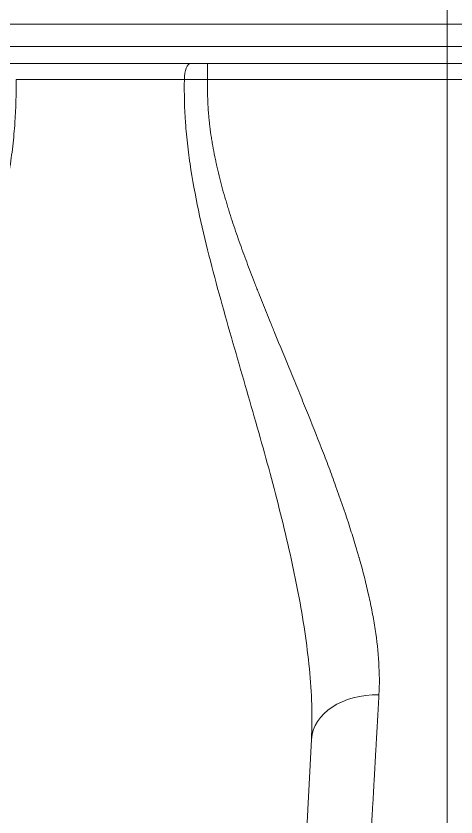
# Model space of a CAD drawing. Header units: millimetres. Extents: x 4664 to 8864, y -38 to 2932.
# Drawn here: x 5429.4 to 5497.4, y 1048.6 to 1172.4 of the extents above; entities that cross this region are included whole.
import ezdxf

# ---------------------------------------------------------------- set-up
doc = ezdxf.new("R2010")
doc.units = ezdxf.units.MM

msp = doc.modelspace()

# ---------------------------------------------------------------- linework, layer by layer
at = {"lineweight": 5}
for p, q in [((5496.08, 1311.77), (5496.08, 1027.9)), ((5563.99, 1171.16), (5103.19, 1171.16)), ((5103.19, 1167.68), (5563.99, 1167.68)), ((5559.55, 1165.07), (5107.64, 1165.07)), ((5459.03, 1165.07), (5459.03, 1162.58)), ((5455.46, 1162.59), (5429.44, 1162.59)), ((5496.08, 1162.58), (5459.03, 1162.58)), ((5473.8, 1035.98), (5475.09, 1060.61))]:
    msp.add_line(p, q, dxfattribs=at)
for centre, major_axis, ratio, start_param, end_param in [((5456.35, 1162.45), (0, -2.61), 0.34254, 3.141593, 4.660029), ((5485.52, 1060.06), (10.43, -0.55), 0.71063, 1.608022, 3.141593)]:
    msp.add_ellipse(centre, major_axis=major_axis, ratio=ratio, start_param=start_param, end_param=end_param, dxfattribs=at)
for points, knots in [([(5409.81, 1060.61), (5409.63, 1064.13), (5409.77, 1067.77), (5410.49, 1075.31), (5411.09, 1079.21), (5412.62, 1087.26), (5413.55, 1091.34), (5415.61, 1099.61), (5416.75, 1103.8), (5419.16, 1112.32), (5420.43, 1116.65), (5422.34, 1123.29), (5422.98, 1125.52), (5424.23, 1130.02), (5424.84, 1132.29), (5426.02, 1136.86), (5426.58, 1139.17), (5427.59, 1143.86), (5428.05, 1146.23), (5428.62, 1149.85), (5428.79, 1151.08), (5429.07, 1153.52), (5429.19, 1154.74), (5429.43, 1158.17), (5429.48, 1160.38), (5429.44, 1162.59)], [0, 0, 0, 0, 0.125789, 0.125789, 0.251578, 0.251578, 0.377366, 0.377366, 0.503155, 0.503155, 0.628944, 0.628944, 0.691838, 0.691838, 0.754733, 0.754733, 0.817627, 0.817627, 0.880522, 0.880522, 0.911969, 0.911969, 0.943416, 0.943416, 1, 1, 1, 1]), ([(5455.46, 1162.59), (5455.41, 1160.38), (5455.47, 1158.17), (5455.71, 1154.74), (5455.83, 1153.52), (5456.11, 1151.08), (5456.28, 1149.85), (5456.85, 1146.23), (5457.31, 1143.86), (5458.32, 1139.17), (5458.88, 1136.86), (5460.05, 1132.29), (5460.67, 1130.02), (5461.92, 1125.52), (5462.56, 1123.29), (5464.47, 1116.65), (5465.74, 1112.32), (5468.15, 1103.8), (5469.28, 1099.61), (5471.35, 1091.34), (5472.27, 1087.26), (5473.81, 1079.21), (5474.4, 1075.31), (5475.13, 1067.77), (5475.27, 1064.13), (5475.09, 1060.61)], [0, 0, 0, 0, 0.056584, 0.056584, 0.088031, 0.088031, 0.119478, 0.119478, 0.182373, 0.182373, 0.245267, 0.245267, 0.308162, 0.308162, 0.371056, 0.371056, 0.496845, 0.496845, 0.622634, 0.622634, 0.748422, 0.748422, 0.874211, 0.874211, 1, 1, 1, 1]), ([(5459.03, 1162.58), (5459.03, 1162.58), (5459.01, 1162.58), (5458.99, 1162.58), (5458.97, 1162.58), (5458.94, 1162.58), (5458.92, 1162.58), (5458.9, 1162.58), (5458.88, 1162.58), (5458.85, 1162.58), (5458.83, 1162.58), (5458.81, 1162.58), (5458.79, 1162.58), (5458.76, 1162.58), (5458.74, 1162.58), (5458.72, 1162.58), (5458.7, 1162.58), (5458.67, 1162.58), (5458.65, 1162.58), (5458.63, 1162.58), (5458.61, 1162.58), (5458.58, 1162.58), (5458.56, 1162.58), (5458.54, 1162.58), (5458.52, 1162.58), (5458.49, 1162.58), (5458.47, 1162.58), (5458.45, 1162.58), (5458.43, 1162.58), (5458.4, 1162.58), (5458.38, 1162.58), (5458.36, 1162.58), (5458.34, 1162.58), (5458.31, 1162.58), (5458.29, 1162.58), (5458.27, 1162.58), (5458.25, 1162.58), (5458.22, 1162.58), (5458.2, 1162.58), (5458.18, 1162.58), (5458.16, 1162.58), (5458.13, 1162.58), (5458.11, 1162.58), (5458.09, 1162.58), (5458.07, 1162.58), (5458.04, 1162.58), (5458.02, 1162.58), (5458, 1162.58), (5457.98, 1162.58), (5457.95, 1162.58), (5457.93, 1162.58), (5457.91, 1162.58), (5457.89, 1162.58), (5457.86, 1162.58), (5457.84, 1162.58), (5457.82, 1162.58), (5457.8, 1162.58), (5457.77, 1162.58), (5457.75, 1162.58), (5457.73, 1162.58), (5457.71, 1162.58), (5457.68, 1162.58), (5457.66, 1162.58), (5457.64, 1162.58), (5457.62, 1162.59), (5457.59, 1162.59), (5457.57, 1162.59), (5457.55, 1162.59), (5457.53, 1162.59), (5457.5, 1162.59), (5457.48, 1162.59), (5457.46, 1162.59), (5457.44, 1162.59), (5457.41, 1162.59), (5457.39, 1162.59), (5457.37, 1162.59), (5457.35, 1162.59), (5457.32, 1162.59), (5457.3, 1162.59), (5457.28, 1162.59), (5457.26, 1162.59), (5457.23, 1162.59), (5457.21, 1162.59), (5457.19, 1162.59), (5457.17, 1162.59), (5457.14, 1162.59), (5457.12, 1162.59), (5457.1, 1162.59), (5457.08, 1162.59), (5457.06, 1162.59), (5457.03, 1162.59), (5457.01, 1162.59), (5456.99, 1162.59), (5456.97, 1162.59), (5456.94, 1162.59), (5456.92, 1162.59), (5456.9, 1162.59), (5456.88, 1162.59), (5456.85, 1162.59), (5456.83, 1162.59), (5456.81, 1162.59), (5456.79, 1162.59), (5456.77, 1162.59), (5456.74, 1162.59), (5456.72, 1162.59), (5456.7, 1162.59), (5456.68, 1162.59), (5456.66, 1162.59), (5456.63, 1162.59), (5456.61, 1162.59), (5456.59, 1162.59), (5456.57, 1162.59), (5456.54, 1162.59), (5456.52, 1162.59), (5456.5, 1162.59), (5456.48, 1162.59), (5456.46, 1162.59), (5456.43, 1162.59), (5456.41, 1162.59), (5456.39, 1162.59), (5456.37, 1162.59), (5456.35, 1162.59), (5456.32, 1162.59), (5456.3, 1162.59), (5456.28, 1162.59), (5456.26, 1162.59), (5456.24, 1162.59), (5456.21, 1162.59), (5456.19, 1162.59), (5456.17, 1162.59), (5456.15, 1162.59), (5456.13, 1162.59), (5456.11, 1162.59), (5456.08, 1162.59), (5456.06, 1162.59), (5456.04, 1162.59), (5456.02, 1162.59), (5456, 1162.59), (5455.98, 1162.59), (5455.95, 1162.59), (5455.93, 1162.59), (5455.91, 1162.59), (5455.89, 1162.59), (5455.87, 1162.59), (5455.85, 1162.59), (5455.82, 1162.59), (5455.8, 1162.59), (5455.78, 1162.59), (5455.76, 1162.59), (5455.74, 1162.59), (5455.72, 1162.59), (5455.69, 1162.59), (5455.67, 1162.59), (5455.65, 1162.59), (5455.63, 1162.59), (5455.61, 1162.59), (5455.59, 1162.59), (5455.57, 1162.59), (5455.54, 1162.59), (5455.52, 1162.59), (5455.5, 1162.59), (5455.48, 1162.59), (5455.47, 1162.59), (5455.46, 1162.59)], [0, 0, 0, 0, 0.006154, 0.01231, 0.018467, 0.024626, 0.030786, 0.036947, 0.04311, 0.049274, 0.05544, 0.061607, 0.067775, 0.073945, 0.080116, 0.086288, 0.092461, 0.098636, 0.104812, 0.110989, 0.117168, 0.123348, 0.129528, 0.135711, 0.141894, 0.148078, 0.154264, 0.160451, 0.166639, 0.172827, 0.179017, 0.185209, 0.191401, 0.197594, 0.203788, 0.209984, 0.21618, 0.222377, 0.228575, 0.234775, 0.240975, 0.247176, 0.253378, 0.259581, 0.265785, 0.271989, 0.278195, 0.284401, 0.290608, 0.296816, 0.303025, 0.309235, 0.315445, 0.321656, 0.327868, 0.334081, 0.340294, 0.346509, 0.352723, 0.358939, 0.365155, 0.371372, 0.377589, 0.383807, 0.390026, 0.396245, 0.402464, 0.408685, 0.414906, 0.421127, 0.427349, 0.433571, 0.439794, 0.446018, 0.452241, 0.458466, 0.46469, 0.470915, 0.477141, 0.483367, 0.489593, 0.49582, 0.502047, 0.508274, 0.514501, 0.520729, 0.526957, 0.533186, 0.539414, 0.545643, 0.551872, 0.558102, 0.564331, 0.570561, 0.576791, 0.583021, 0.589251, 0.595481, 0.601712, 0.607942, 0.614173, 0.620403, 0.626634, 0.632865, 0.639095, 0.645326, 0.651557, 0.657787, 0.664018, 0.670248, 0.676479, 0.682709, 0.68894, 0.69517, 0.7014, 0.70763, 0.713859, 0.720089, 0.726318, 0.732547, 0.738776, 0.745005, 0.751234, 0.757462, 0.76369, 0.769917, 0.776145, 0.782372, 0.788598, 0.794825, 0.80105, 0.807276, 0.813501, 0.819726, 0.82595, 0.832174, 0.838398, 0.844621, 0.850843, 0.857065, 0.863287, 0.869507, 0.875728, 0.881948, 0.888167, 0.894386, 0.900604, 0.906821, 0.913038, 0.919254, 0.92547, 0.931685, 0.937899, 0.944112, 0.950325, 0.956537, 0.962749, 0.968959, 0.975169, 0.981378, 0.987586, 0.993793, 1, 1, 1, 1]), ([(5485.52, 1067.49), (5485.7, 1070.75), (5485.46, 1074.13), (5484.8, 1078.49), (5484.65, 1079.37), (5484.31, 1081.15), (5483.75, 1083.83), (5483.04, 1086.58), (5482.5, 1088.5), (5482.48, 1088.56), (5482.45, 1088.68), (5482.4, 1088.85), (5482.28, 1089.26), (5482.05, 1090.08), (5481.55, 1091.72), (5480.51, 1095.01), (5479.52, 1097.86), (5478.65, 1100.26), (5478.48, 1100.74), (5478.13, 1101.7), (5477.59, 1103.14), (5476.3, 1106.53), (5475.13, 1109.46), (5474.13, 1111.93), (5473.93, 1112.42), (5473.53, 1113.41), (5472.92, 1114.9), (5471.49, 1118.4), (5470.23, 1121.44), (5469.29, 1123.74), (5469.18, 1123.99), (5468.97, 1124.51), (5468.66, 1125.28), (5467.93, 1127.08), (5467.31, 1128.64), (5466.79, 1129.94), (5466.69, 1130.2), (5466.48, 1130.72), (5466.18, 1131.51), (5465.47, 1133.34), (5464.88, 1134.92), (5464.3, 1136.51), (5464.11, 1137.04), (5463.74, 1138.1), (5463.18, 1139.7), (5462.65, 1141.31), (5462.23, 1142.67), (5462.15, 1142.94), (5461.99, 1143.48), (5461.74, 1144.3), (5461.2, 1146.21), (5460.74, 1148.01), (5460.46, 1149.26), (5460.41, 1149.47), (5460.38, 1149.61), (5460.29, 1150.03), (5460.1, 1150.95), (5459.91, 1151.94), (5459.79, 1152.64), (5459.74, 1152.93), (5459.72, 1153.07), (5459.65, 1153.49), (5459.52, 1154.34), (5459.41, 1155.19), (5459.31, 1156.04), (5459.28, 1156.33), (5459.23, 1156.9), (5459.15, 1157.75), (5459.03, 1159.73), (5459.01, 1161.44), (5459.03, 1162.58)], [0, 0, 0, 0, 0.125, 0.125, 0.15625, 0.15625, 0.1875, 0.25, 0.25, 0.251953, 0.251953, 0.253906, 0.257812, 0.265625, 0.28125, 0.3125, 0.375, 0.375, 0.390625, 0.390625, 0.40625, 0.4375, 0.5, 0.5, 0.515625, 0.515625, 0.53125, 0.5625, 0.625, 0.625, 0.632812, 0.632812, 0.640625, 0.65625, 0.6875, 0.6875, 0.695312, 0.695312, 0.703125, 0.71875, 0.75, 0.75, 0.765625, 0.765625, 0.78125, 0.8125, 0.8125, 0.820312, 0.820312, 0.828125, 0.84375, 0.875, 0.878906, 0.878906, 0.880859, 0.882812, 0.890625, 0.90625, 0.910156, 0.910156, 0.914062, 0.914062, 0.921875, 0.9375, 0.9375, 0.945312, 0.945312, 0.953125, 0.96875, 1, 1, 1, 1]), ([(5528.79, 1162.51), (5528.5, 1162.51), (5528.17, 1162.51), (5527.46, 1162.52), (5527.07, 1162.52), (5526.24, 1162.53), (5525.79, 1162.53), (5524.83, 1162.53), (5524.32, 1162.54), (5523.25, 1162.54), (5522.69, 1162.54), (5521.5, 1162.55), (5520.88, 1162.55), (5519.59, 1162.55), (5518.91, 1162.55), (5517.87, 1162.56), (5517.51, 1162.56), (5516.97, 1162.56), (5516.7, 1162.56), (5516.38, 1162.56), (5516.21, 1162.56), (5516.13, 1162.56), (5516.09, 1162.56), (5516.07, 1162.56), (5516.06, 1162.56), (5516.06, 1162.56), (5516.05, 1162.56), (5516.05, 1162.56), (5516.05, 1162.56), (5516.05, 1162.56), (5516.05, 1162.56), (5515.34, 1162.56), (5514.6, 1162.56), (5513.09, 1162.57), (5512.32, 1162.57), (5510.75, 1162.57), (5509.94, 1162.57), (5508.31, 1162.57), (5507.47, 1162.57), (5505.78, 1162.58), (5504.93, 1162.58), (5503.19, 1162.58), (5502.32, 1162.58), (5500.55, 1162.58), (5499.66, 1162.58), (5497.87, 1162.58), (5496.98, 1162.58), (5496.08, 1162.58)], [0, 0, 0, 0, 0.0625, 0.0625, 0.125, 0.125, 0.1875, 0.1875, 0.25, 0.25, 0.3125, 0.3125, 0.375, 0.375, 0.4375, 0.4375, 0.46875, 0.46875, 0.484375, 0.492187, 0.496094, 0.498047, 0.499023, 0.499512, 0.499756, 0.499878, 0.499939, 0.499969, 0.499985, 0.499985, 0.5, 0.5, 0.5625, 0.5625, 0.625, 0.625, 0.6875, 0.6875, 0.75, 0.75, 0.8125, 0.8125, 0.875, 0.875, 0.9375, 0.9375, 1, 1, 1, 1])]:
    msp.add_open_spline(points, degree=3, knots=knots, dxfattribs=at)
msp.add_rational_spline([(5483.35, 1028.94), (5483.42, 1030.22), (5483.52, 1031.94), (5483.77, 1036.41), (5483.93, 1039.23), (5484.3, 1045.81), (5484.51, 1049.56), (5484.98, 1057.92), (5485.24, 1062.52), (5485.52, 1067.49)], [0.999999615815, 0.999999615589, 0.999999615286, 0.9999996145, 0.999999614002, 0.999999612842, 0.99999961218, 0.999999610705, 0.999999609891, 0.999999609011], degree=3, knots=[0, 0, 0, 0, 0.234078, 0.234078, 0.489386, 0.489386, 0.744693, 0.744693, 1, 1, 1, 1], dxfattribs=at)

doc.saveas('drawing.dxf')
